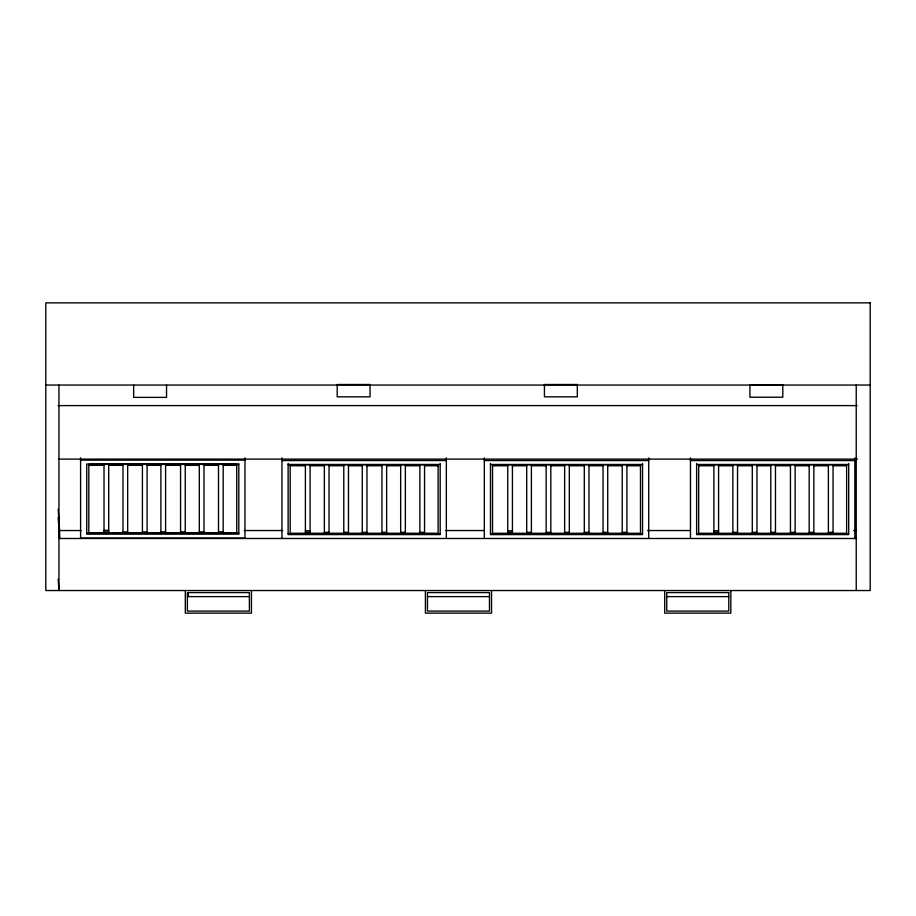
<?xml version="1.0" encoding="UTF-8"?>
<svg xmlns="http://www.w3.org/2000/svg" width="916" height="916" viewBox="0 0 916 916"><rect width="100%" height="100%" fill="white"/><g stroke="black" fill="none" stroke-linecap="round" stroke-linejoin="round"><path stroke-width="1.37" d="M45.8 385.052L870.2 385.052M58.063 405.605L857.124 405.605M58.59 459.111L857.536 459.111M80.585 460.141L244.973 460.141M281.956 460.565L446.344 460.565M484.324 460.576L648.711 460.576M690.458 460.576L854.846 460.576M288.128 464.458L440.184 464.458M490.484 464.469L642.54 464.469M696.629 464.469L848.685 464.469M88.806 465.339L104.023 465.339M108.706 465.339L122.984 465.339M127.668 465.339L142.415 465.339M147.098 465.339L160.907 465.339M165.59 465.339L180.566 465.339M185.25 465.339L199.299 465.339M203.982 465.339L218.489 465.339M223.183 465.339L236.752 465.339M290.177 465.763L305.394 465.763M310.077 465.763L324.356 465.763M329.039 465.763L343.786 465.763M348.469 465.763L362.278 465.763M366.961 465.763L381.949 465.763M386.632 465.763L400.67 465.763M405.353 465.763L419.871 465.763M424.555 465.763L438.123 465.763M492.533 465.775L507.75 465.775M512.433 465.775L526.711 465.775M531.394 465.775L546.142 465.775M550.825 465.775L564.645 465.775M569.328 465.775L584.305 465.775M588.988 465.775L603.037 465.775M607.72 465.775L622.227 465.775M626.91 465.775L640.49 465.775M698.679 465.775L713.896 465.775M718.579 465.775L732.857 465.775M737.54 465.775L752.288 465.775M756.971 465.775L770.78 465.775M775.463 465.775L790.451 465.775M795.134 465.775L809.172 465.775M813.855 465.775L828.373 465.775M833.056 465.775L846.624 465.775M104.023 530.318L108.706 530.318M58.177 509.273L59.597 530.536L81.055 530.536M244.148 530.536L282.769 530.536M445.863 530.536L484.495 530.536M647.578 530.536L690.504 530.536M853.597 530.536L856.449 530.536M305.394 530.742L310.077 530.742M507.75 530.753L512.433 530.753M713.896 530.753L718.579 530.753M104.023 531.91L108.706 531.91M122.984 531.91L127.668 531.91M142.415 531.91L147.098 531.91M160.907 531.91L165.59 531.91M180.566 531.91L185.25 531.91M199.299 531.91L203.982 531.91M218.489 531.91L223.183 531.91M305.394 532.333L310.077 532.333M324.356 532.333L329.039 532.333M343.786 532.333L348.469 532.333M362.278 532.333L366.961 532.333M381.949 532.333L386.632 532.333M400.67 532.333L405.353 532.333M419.871 532.333L424.555 532.333M507.75 532.345L512.433 532.345M526.711 532.345L531.394 532.345M546.142 532.345L550.825 532.345M564.645 532.345L569.328 532.345M584.305 532.345L588.988 532.345M603.037 532.345L607.72 532.345M622.227 532.345L626.91 532.345M713.896 532.345L718.579 532.345M732.857 532.345L737.54 532.345M752.288 532.345L756.971 532.345M770.78 532.345L775.463 532.345M790.451 532.345L795.134 532.345M809.172 532.345L813.855 532.345M828.373 532.345L833.056 532.345M86.745 533.215L238.813 533.215M288.128 533.639L440.184 533.639M490.484 533.65L642.54 533.65M696.629 533.65L848.685 533.65M58.177 517.231L59.597 538.494L856.449 538.494M187.379 596.614L249.392 596.614M427.463 596.614L489.476 596.614M666.768 596.614L728.781 596.614M58.189 579.152L58.956 590.534L58.956 385.052M856.231 385.052L856.231 590.534M854.846 457.92L854.846 538.494M848.685 463.519L848.685 534.601L696.629 534.601L696.629 463.519M833.056 464.813L833.056 533.307L846.624 533.307L846.624 464.813L698.679 464.813L698.679 533.307L713.896 533.307L713.896 464.63M828.373 464.813L828.373 533.307L813.855 533.307L813.855 464.813M809.172 464.813L809.172 533.307L795.134 533.307L795.134 464.813M790.451 464.813L790.451 533.307L775.463 533.307L775.463 464.813M770.78 464.813L770.78 533.307L756.971 533.307L756.971 464.813M752.288 464.813L752.288 533.307L737.54 533.307L737.54 464.813M732.857 464.813L732.857 533.307L718.579 533.307L718.579 464.63M730.842 590.534L730.842 613.136L664.718 613.136L664.718 590.534M690.458 457.92L690.458 538.494M648.711 457.92L648.711 538.494M642.54 463.519L642.54 534.601L490.484 534.601L490.484 463.519M626.91 464.813L626.91 533.307L640.49 533.307L640.49 464.813L492.533 464.813L492.533 533.307L507.75 533.307L507.75 464.63M622.227 464.813L622.227 533.307L607.72 533.307L607.72 464.813M603.037 464.813L603.037 533.307L588.988 533.307L588.988 464.813M584.305 464.813L584.305 533.307L569.328 533.307L569.328 464.813M564.645 464.813L564.645 533.307L550.825 533.307L550.825 464.813M546.142 464.813L546.142 533.307L531.394 533.307L531.394 464.813M526.711 464.813L526.711 533.307L512.433 533.307L512.433 464.63M491.537 590.534L491.537 613.136L425.413 613.136L425.413 590.534M484.324 457.92L484.324 538.494M446.344 457.908L446.344 538.494M440.184 463.507L440.184 534.589L288.128 534.589L288.128 463.507M424.555 464.801L424.555 533.295L438.123 533.295L438.123 464.801L290.177 464.801L290.177 533.295L305.394 533.295L305.394 464.618M419.871 464.801L419.871 533.295L405.353 533.295L405.353 464.801M400.67 464.801L400.67 533.295L386.632 533.295L386.632 464.801M381.949 464.801L381.949 533.295L366.961 533.295L366.961 464.801M362.278 464.801L362.278 533.295L348.469 533.295L348.469 464.801M343.786 464.801L343.786 533.295L329.039 533.295L329.039 464.801M324.356 464.801L324.356 533.295L310.077 533.295L310.077 464.618M281.956 457.908L281.956 538.494M251.453 590.534L251.453 613.136L185.318 613.136L185.318 590.534M244.973 457.851L244.973 538.07L80.585 538.07L80.585 457.851M223.183 464.378L223.183 532.872L236.752 532.872L236.752 464.378L88.806 464.378L88.806 532.872L104.023 532.872L104.023 464.194M218.489 464.378L218.489 532.872L203.982 532.872L203.982 464.378M199.299 464.378L199.299 532.872L185.25 532.872L185.25 464.378M188.192 592.595L188.192 596.614M180.566 464.378L180.566 532.872L165.59 532.872L165.59 464.378M166.54 385.052L166.54 397.384L133.667 397.384L133.667 385.052M160.907 464.378L160.907 532.872L147.098 532.872L147.098 464.378M142.415 464.378L142.415 532.872L127.668 532.872L127.668 464.378M122.984 464.378L122.984 532.872L108.706 532.872L108.706 464.194M59.597 530.536L59.597 538.494M870.2 302.864L45.8 302.864L45.8 590.534L870.2 590.534L870.2 302.864M370.064 384.514L337.191 384.514L337.191 396.846L370.064 396.846L370.064 384.514M577.32 384.514L544.436 384.514L544.436 396.846L577.32 396.846L577.32 384.514M782.802 384.892L749.929 384.892L749.929 397.223L782.802 397.223L782.802 384.892M238.813 464.034L86.745 464.034L86.745 534.165L238.813 534.165L238.813 464.034M249.392 592.595L187.379 592.595L187.379 611.087L249.392 611.087L249.392 592.595M489.476 592.595L427.463 592.595L427.463 611.087L489.476 611.087L489.476 592.595M728.781 592.595L666.768 592.595L666.768 611.087L728.781 611.087L728.781 592.595"/></g></svg>
